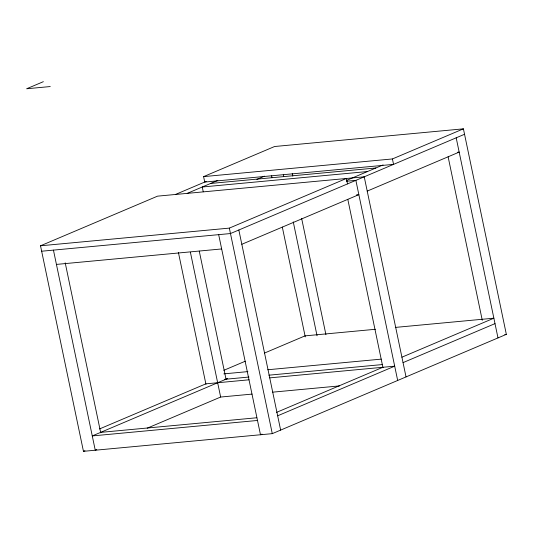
<?xml version="1.0" encoding="UTF-8"?>
<svg xmlns="http://www.w3.org/2000/svg" width="533" height="533" viewBox="0 0 533 533"><rect width="100%" height="100%" fill="white"/><g stroke="black" fill="none" stroke-linecap="round" stroke-linejoin="round"><path stroke-width="0.8" d="M43.366 81.676L26.65 88.764L50.255 86.553M463.41 128.839L392.421 158.947L393.554 164.377L204.725 182.053L203.593 176.623L274.582 146.515L463.41 128.839L506.35 334.371L272.283 433.649L83.454 451.324L40.515 245.793L157.548 196.151L364.232 176.816L406.033 376.918M175.404 194.492L206.251 181.407M187.203 193.386L217.857 180.387M256.853 179.401L264.521 176.156M40.515 245.793L229.343 228.117L346.377 178.475L347.509 183.905M346.35 180.5L383.08 164.924M464.549 134.269L230.476 233.547L41.647 251.223M241.822 244.294L358.856 194.658L356.497 194.878M367.217 191.107L459.173 152.105L457.6 152.251M223.813 370.322L245.267 361.221M264.428 353.093L305.036 335.87L375.439 329.281M99.531 428.945L205.858 383.847L249.051 379.802M227.551 378.55L92.269 435.927L257.492 420.464M83.454 451.324L84.974 450.685M96.773 449.579L95.254 450.225L53.447 250.117M147.215 428.186L220.649 397.038L252.042 394.1M401.915 357.197L493.871 318.194L395.313 327.415M276.56 412.375L382.887 367.277M277.653 415.813L394.693 366.171L269.705 377.87M403.048 362.627L495.004 323.624M262.003 434.109L260.484 434.755L218.677 234.653M203.593 176.623L392.421 158.947M210.608 183.459L375.838 167.995M367.477 171.539L202.247 187.003L203.246 191.767M346.43 181.247L355.871 180.361L397.678 380.469M56.438 264.415L221.661 248.944M504.778 334.517L506.35 334.371M223.853 373.866L247.865 371.614M267.746 369.755L381.208 359.135M224.446 379.343L249.004 377.044M268.879 375.185L382.341 364.565M272.696 392.161L339.608 385.899M100.624 432.383L256.766 417.765M456.188 137.814L497.989 337.915M448.126 156.815L482.278 320.313M347.809 199.362L382.987 367.743M292.277 173.618L292.784 176.057M301.625 218.357L325.923 334.671M283.403 174.717L283.743 176.35M293.263 221.901L317.055 335.777M271.603 175.823L271.943 177.449M282.31 227.071L305.249 336.883M238.837 230.003L280.644 430.104M229.343 228.117L272.283 433.649M199.269 251.143L226.119 379.663M190.401 252.249L220.649 397.038M178.428 252.535L205.958 384.313M65.206 262.842L100.724 432.849"/></g></svg>
